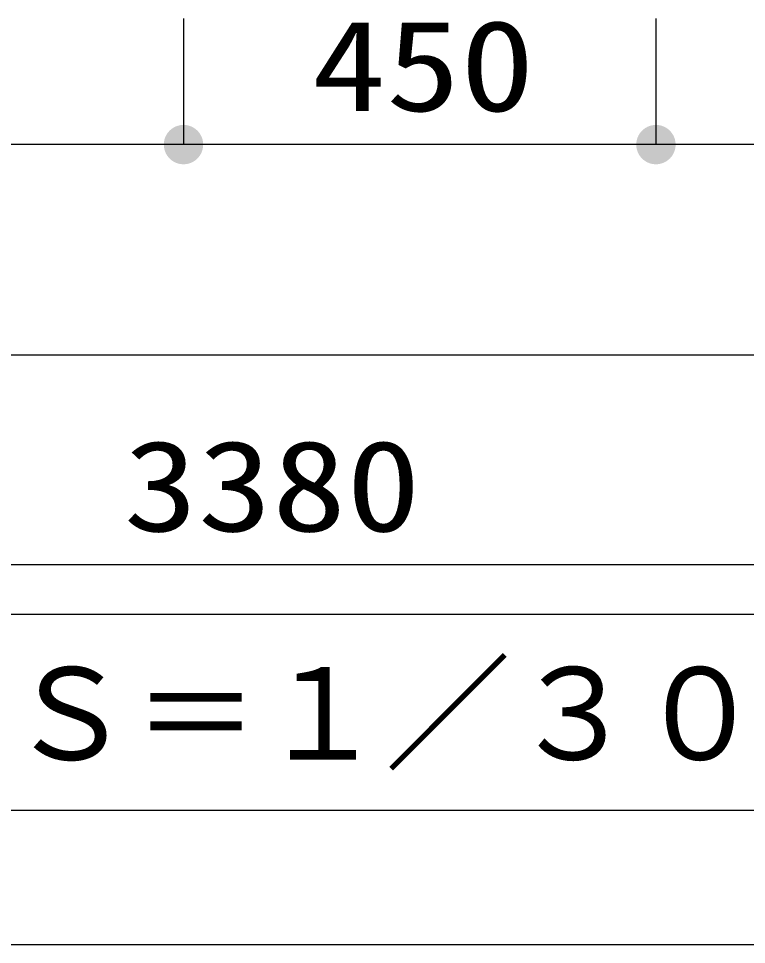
# Model space of a CAD drawing. Units: millimetres, scale not verified. Extents: x -22013 to 8910, y -6308 to 6308.
# Drawn here: x -4879 to -4186, y -5056 to -4175 of the extents above; entities that cross this region are included whole.
import ezdxf
from ezdxf.enums import TextEntityAlignment as Align

# ---------------------------------------------------------------- set-up
doc = ezdxf.new("R2010")
doc.units = ezdxf.units.MM
doc.header["$LTSCALE"] = 30
for name, color, linetype, lineweight in [('0-6_機器', 3, 'Continuous', 25), ('1-6_00クル-フ-6寸法', 132, 'Continuous', 25), ('1-A_Axis_waku', 7, 'Continuous', 25)]:
    doc.layers.add(name, color=color, linetype=linetype, lineweight=lineweight)
doc.styles.add('ＭＳ ゴシック', font='')
doc.styles.get('ＭＳ ゴシック').set_extended_font_data('MS Gothic')

msp = doc.modelspace()

# ---------------------------------------------------------------- linework, layer by layer
at = {"layer": '0-6_機器'}
msp.add_lwpolyline([(-3955.9, -4928.71), (-3955.9, -4742.41), (-5985.23, -4742.41), (-5985.23, -4928.71)], close=True, dxfattribs=at)
at = {"layer": '1-6_00クル-フ-6寸法', "color": 4}
for p, q in [((-4722.34, -4175.15), (-4722.34, -4295.15)), ((-4722.34, -4175.15), (-4722.34, -4295.15)), ((-4272.34, -4175.15), (-4272.34, -4295.15)), ((-4272.34, -4175.15), (-4272.34, -4295.15)), ((-4722.34, -4295.15), (-5452.33, -4295.15)), ((-4272.34, -4295.15), (-4722.34, -4295.15)), ((-3732.33, -4295.15), (-4272.34, -4295.15)), ((-6332.33, -4495.15), (-3732.33, -4495.15)), ((-2952.31, -4695.15), (-6332.33, -4695.15))]:
    msp.add_line(p, q, dxfattribs=at)
at = {"layer": '1-6_00クル-フ-6寸法'}
for points in [[(-4722.34, -4295.15), (-4737.5, -4284.13), (-4736, -4282.32)], [(-4722.34, -4295.15), (-4737.5, -4284.13), (-4736, -4282.32)], [(-4722.34, -4295.15), (-4736, -4282.32), (-4734.29, -4280.71)], [(-4722.34, -4295.15), (-4736, -4282.32), (-4734.29, -4280.71)], [(-4722.34, -4295.15), (-4734.29, -4280.71), (-4732.38, -4279.32)], [(-4722.34, -4295.15), (-4734.29, -4280.71), (-4732.38, -4279.32)], [(-4722.34, -4295.15), (-4732.38, -4279.32), (-4730.32, -4278.19)], [(-4722.34, -4295.15), (-4732.38, -4279.32), (-4730.32, -4278.19)], [(-4722.34, -4295.15), (-4730.32, -4278.19), (-4728.13, -4277.32)], [(-4722.34, -4295.15), (-4730.32, -4278.19), (-4728.13, -4277.32)], [(-4722.34, -4295.15), (-4728.13, -4277.32), (-4725.85, -4276.74)], [(-4722.34, -4295.15), (-4728.13, -4277.32), (-4725.85, -4276.74)], [(-4722.34, -4295.15), (-4725.85, -4276.74), (-4723.51, -4276.44)], [(-4722.34, -4295.15), (-4725.85, -4276.74), (-4723.51, -4276.44)], [(-4722.34, -4295.15), (-4723.51, -4276.44), (-4721.16, -4276.44)], [(-4722.34, -4295.15), (-4723.51, -4276.44), (-4721.16, -4276.44)], [(-4722.34, -4295.15), (-4721.16, -4276.44), (-4718.82, -4276.74)], [(-4722.34, -4295.15), (-4721.16, -4276.44), (-4718.82, -4276.74)], [(-4722.34, -4295.15), (-4718.82, -4276.74), (-4716.54, -4277.32)], [(-4722.34, -4295.15), (-4718.82, -4276.74), (-4716.54, -4277.32)], [(-4722.34, -4295.15), (-4716.54, -4277.32), (-4714.35, -4278.19)], [(-4722.34, -4295.15), (-4716.54, -4277.32), (-4714.35, -4278.19)], [(-4722.34, -4295.15), (-4714.35, -4278.19), (-4712.29, -4279.32)], [(-4722.34, -4295.15), (-4714.35, -4278.19), (-4712.29, -4279.32)], [(-4722.34, -4295.15), (-4712.29, -4279.32), (-4710.38, -4280.71)], [(-4722.34, -4295.15), (-4712.29, -4279.32), (-4710.38, -4280.71)], [(-4722.34, -4295.15), (-4710.38, -4280.71), (-4708.67, -4282.32)], [(-4722.34, -4295.15), (-4710.38, -4280.71), (-4708.67, -4282.32)], [(-4722.34, -4295.15), (-4708.67, -4282.32), (-4707.17, -4284.13)], [(-4722.34, -4295.15), (-4708.67, -4282.32), (-4707.17, -4284.13)], [(-4272.34, -4295.15), (-4287.5, -4284.13), (-4286, -4282.32)], [(-4272.34, -4295.15), (-4287.5, -4284.13), (-4286, -4282.32)], [(-4272.34, -4295.15), (-4286, -4282.32), (-4284.29, -4280.71)], [(-4272.34, -4295.15), (-4286, -4282.32), (-4284.29, -4280.71)], [(-4272.34, -4295.15), (-4284.29, -4280.71), (-4282.38, -4279.32)], [(-4272.34, -4295.15), (-4284.29, -4280.71), (-4282.38, -4279.32)], [(-4272.34, -4295.15), (-4282.38, -4279.32), (-4280.32, -4278.19)], [(-4272.34, -4295.15), (-4282.38, -4279.32), (-4280.32, -4278.19)], [(-4272.34, -4295.15), (-4280.32, -4278.19), (-4278.13, -4277.32)], [(-4272.34, -4295.15), (-4280.32, -4278.19), (-4278.13, -4277.32)], [(-4272.34, -4295.15), (-4278.13, -4277.32), (-4275.85, -4276.74)], [(-4272.34, -4295.15), (-4278.13, -4277.32), (-4275.85, -4276.74)], [(-4272.34, -4295.15), (-4275.85, -4276.74), (-4273.51, -4276.44)], [(-4272.34, -4295.15), (-4275.85, -4276.74), (-4273.51, -4276.44)], [(-4272.34, -4295.15), (-4273.51, -4276.44), (-4271.16, -4276.44)], [(-4272.34, -4295.15), (-4273.51, -4276.44), (-4271.16, -4276.44)], [(-4272.34, -4295.15), (-4271.16, -4276.44), (-4268.82, -4276.74)], [(-4272.34, -4295.15), (-4271.16, -4276.44), (-4268.82, -4276.74)], [(-4272.34, -4295.15), (-4268.82, -4276.74), (-4266.54, -4277.32)], [(-4272.34, -4295.15), (-4268.82, -4276.74), (-4266.54, -4277.32)], [(-4272.34, -4295.15), (-4266.54, -4277.32), (-4264.35, -4278.19)], [(-4272.34, -4295.15), (-4266.54, -4277.32), (-4264.35, -4278.19)], [(-4272.34, -4295.15), (-4264.35, -4278.19), (-4262.29, -4279.32)], [(-4272.34, -4295.15), (-4264.35, -4278.19), (-4262.29, -4279.32)], [(-4272.34, -4295.15), (-4262.29, -4279.32), (-4260.38, -4280.71)], [(-4272.34, -4295.15), (-4262.29, -4279.32), (-4260.38, -4280.71)], [(-4272.34, -4295.15), (-4260.38, -4280.71), (-4258.67, -4282.32)], [(-4272.34, -4295.15), (-4260.38, -4280.71), (-4258.67, -4282.32)], [(-4272.34, -4295.15), (-4258.67, -4282.32), (-4257.17, -4284.13)], [(-4272.34, -4295.15), (-4258.67, -4282.32), (-4257.17, -4284.13)], [(-4722.34, -4295.15), (-4740.94, -4292.8), (-4740.5, -4290.49)], [(-4722.34, -4295.15), (-4740.94, -4292.8), (-4740.5, -4290.49)], [(-4722.34, -4295.15), (-4740.5, -4290.49), (-4739.77, -4288.25)], [(-4722.34, -4295.15), (-4740.5, -4290.49), (-4739.77, -4288.25)], [(-4722.34, -4295.15), (-4739.77, -4288.25), (-4738.77, -4286.12)], [(-4722.34, -4295.15), (-4739.77, -4288.25), (-4738.77, -4286.12)], [(-4722.34, -4295.15), (-4738.77, -4286.12), (-4737.5, -4284.13)], [(-4722.34, -4295.15), (-4738.77, -4286.12), (-4737.5, -4284.13)], [(-4722.34, -4295.15), (-4707.17, -4284.13), (-4705.91, -4286.12)], [(-4722.34, -4295.15), (-4707.17, -4284.13), (-4705.91, -4286.12)], [(-4722.34, -4295.15), (-4705.91, -4286.12), (-4704.9, -4288.25)], [(-4722.34, -4295.15), (-4705.91, -4286.12), (-4704.9, -4288.25)], [(-4722.34, -4295.15), (-4704.9, -4288.25), (-4704.17, -4290.49)], [(-4722.34, -4295.15), (-4704.9, -4288.25), (-4704.17, -4290.49)], [(-4722.34, -4295.15), (-4704.17, -4290.49), (-4703.73, -4292.8)], [(-4722.34, -4295.15), (-4704.17, -4290.49), (-4703.73, -4292.8)], [(-4272.34, -4295.15), (-4290.94, -4292.8), (-4290.5, -4290.49)], [(-4272.34, -4295.15), (-4290.94, -4292.8), (-4290.5, -4290.49)], [(-4272.34, -4295.15), (-4290.5, -4290.49), (-4289.77, -4288.25)], [(-4272.34, -4295.15), (-4290.5, -4290.49), (-4289.77, -4288.25)], [(-4272.34, -4295.15), (-4289.77, -4288.25), (-4288.77, -4286.12)], [(-4272.34, -4295.15), (-4289.77, -4288.25), (-4288.77, -4286.12)], [(-4272.34, -4295.15), (-4288.77, -4286.12), (-4287.5, -4284.13)], [(-4272.34, -4295.15), (-4288.77, -4286.12), (-4287.5, -4284.13)], [(-4272.34, -4295.15), (-4257.17, -4284.13), (-4255.91, -4286.12)], [(-4272.34, -4295.15), (-4257.17, -4284.13), (-4255.91, -4286.12)], [(-4272.34, -4295.15), (-4255.91, -4286.12), (-4254.9, -4288.25)], [(-4272.34, -4295.15), (-4255.91, -4286.12), (-4254.9, -4288.25)], [(-4272.34, -4295.15), (-4254.9, -4288.25), (-4254.17, -4290.49)], [(-4272.34, -4295.15), (-4254.9, -4288.25), (-4254.17, -4290.49)], [(-4272.34, -4295.15), (-4254.17, -4290.49), (-4253.73, -4292.8)], [(-4272.34, -4295.15), (-4254.17, -4290.49), (-4253.73, -4292.8)], [(-4722.34, -4295.15), (-4741.09, -4295.15), (-4740.94, -4292.8)], [(-4722.34, -4295.15), (-4741.09, -4295.15), (-4740.94, -4292.8)], [(-4722.34, -4295.15), (-4740.94, -4297.5), (-4741.09, -4295.15)], [(-4722.34, -4295.15), (-4740.94, -4297.5), (-4741.09, -4295.15)], [(-4722.34, -4295.15), (-4740.5, -4299.82), (-4740.94, -4297.5)], [(-4722.34, -4295.15), (-4740.5, -4299.82), (-4740.94, -4297.5)], [(-4722.34, -4295.15), (-4739.77, -4302.06), (-4740.5, -4299.82)], [(-4722.34, -4295.15), (-4739.77, -4302.06), (-4740.5, -4299.82)], [(-4722.34, -4295.15), (-4738.77, -4304.19), (-4739.77, -4302.06)], [(-4722.34, -4295.15), (-4738.77, -4304.19), (-4739.77, -4302.06)], [(-4722.34, -4295.15), (-4737.5, -4306.18), (-4738.77, -4304.19)], [(-4722.34, -4295.15), (-4737.5, -4306.18), (-4738.77, -4304.19)], [(-4722.34, -4295.15), (-4736, -4307.99), (-4737.5, -4306.18)], [(-4722.34, -4295.15), (-4736, -4307.99), (-4737.5, -4306.18)], [(-4722.34, -4295.15), (-4734.29, -4309.6), (-4736, -4307.99)], [(-4722.34, -4295.15), (-4734.29, -4309.6), (-4736, -4307.99)], [(-4722.34, -4295.15), (-4732.38, -4310.99), (-4734.29, -4309.6)], [(-4722.34, -4295.15), (-4732.38, -4310.99), (-4734.29, -4309.6)], [(-4722.34, -4295.15), (-4730.32, -4312.12), (-4732.38, -4310.99)], [(-4722.34, -4295.15), (-4730.32, -4312.12), (-4732.38, -4310.99)], [(-4722.34, -4295.15), (-4728.13, -4312.99), (-4730.32, -4312.12)], [(-4722.34, -4295.15), (-4728.13, -4312.99), (-4730.32, -4312.12)], [(-4722.34, -4295.15), (-4725.85, -4313.57), (-4728.13, -4312.99)], [(-4722.34, -4295.15), (-4725.85, -4313.57), (-4728.13, -4312.99)], [(-4722.34, -4295.15), (-4723.51, -4313.87), (-4725.85, -4313.57)], [(-4722.34, -4295.15), (-4723.51, -4313.87), (-4725.85, -4313.57)], [(-4722.34, -4295.15), (-4721.16, -4313.87), (-4723.51, -4313.87)], [(-4722.34, -4295.15), (-4721.16, -4313.87), (-4723.51, -4313.87)], [(-4722.34, -4295.15), (-4703.73, -4292.8), (-4703.59, -4295.15)], [(-4722.34, -4295.15), (-4703.73, -4292.8), (-4703.59, -4295.15)], [(-4722.34, -4295.15), (-4718.82, -4313.57), (-4721.16, -4313.87)], [(-4722.34, -4295.15), (-4716.54, -4312.99), (-4718.82, -4313.57)], [(-4722.34, -4295.15), (-4714.35, -4312.12), (-4716.54, -4312.99)], [(-4722.34, -4295.15), (-4712.29, -4310.99), (-4714.35, -4312.12)], [(-4722.34, -4295.15), (-4710.38, -4309.6), (-4712.29, -4310.99)], [(-4722.34, -4295.15), (-4708.67, -4307.99), (-4710.38, -4309.6)], [(-4722.34, -4295.15), (-4707.17, -4306.18), (-4708.67, -4307.99)], [(-4722.34, -4295.15), (-4705.91, -4304.19), (-4707.17, -4306.18)], [(-4722.34, -4295.15), (-4704.9, -4302.06), (-4705.91, -4304.19)], [(-4722.34, -4295.15), (-4704.17, -4299.82), (-4704.9, -4302.06)], [(-4722.34, -4295.15), (-4703.73, -4297.5), (-4704.17, -4299.82)], [(-4722.34, -4295.15), (-4703.59, -4295.15), (-4703.73, -4297.5)], [(-4722.34, -4295.15), (-4718.82, -4313.57), (-4721.16, -4313.87)], [(-4722.34, -4295.15), (-4716.54, -4312.99), (-4718.82, -4313.57)], [(-4722.34, -4295.15), (-4714.35, -4312.12), (-4716.54, -4312.99)], [(-4722.34, -4295.15), (-4712.29, -4310.99), (-4714.35, -4312.12)], [(-4722.34, -4295.15), (-4710.38, -4309.6), (-4712.29, -4310.99)], [(-4722.34, -4295.15), (-4708.67, -4307.99), (-4710.38, -4309.6)], [(-4722.34, -4295.15), (-4707.17, -4306.18), (-4708.67, -4307.99)], [(-4722.34, -4295.15), (-4705.91, -4304.19), (-4707.17, -4306.18)], [(-4722.34, -4295.15), (-4704.9, -4302.06), (-4705.91, -4304.19)], [(-4722.34, -4295.15), (-4704.17, -4299.82), (-4704.9, -4302.06)], [(-4722.34, -4295.15), (-4703.73, -4297.5), (-4704.17, -4299.82)], [(-4722.34, -4295.15), (-4703.59, -4295.15), (-4703.73, -4297.5)], [(-4272.34, -4295.15), (-4291.09, -4295.15), (-4290.94, -4292.8)], [(-4272.34, -4295.15), (-4291.09, -4295.15), (-4290.94, -4292.8)], [(-4272.34, -4295.15), (-4290.94, -4297.5), (-4291.09, -4295.15)], [(-4272.34, -4295.15), (-4290.94, -4297.5), (-4291.09, -4295.15)], [(-4272.34, -4295.15), (-4290.5, -4299.82), (-4290.94, -4297.5)], [(-4272.34, -4295.15), (-4290.5, -4299.82), (-4290.94, -4297.5)], [(-4272.34, -4295.15), (-4289.77, -4302.06), (-4290.5, -4299.82)], [(-4272.34, -4295.15), (-4289.77, -4302.06), (-4290.5, -4299.82)], [(-4272.34, -4295.15), (-4288.77, -4304.19), (-4289.77, -4302.06)], [(-4272.34, -4295.15), (-4288.77, -4304.19), (-4289.77, -4302.06)], [(-4272.34, -4295.15), (-4287.5, -4306.18), (-4288.77, -4304.19)], [(-4272.34, -4295.15), (-4287.5, -4306.18), (-4288.77, -4304.19)], [(-4272.34, -4295.15), (-4286, -4307.99), (-4287.5, -4306.18)], [(-4272.34, -4295.15), (-4286, -4307.99), (-4287.5, -4306.18)], [(-4272.34, -4295.15), (-4284.29, -4309.6), (-4286, -4307.99)], [(-4272.34, -4295.15), (-4284.29, -4309.6), (-4286, -4307.99)], [(-4272.34, -4295.15), (-4282.38, -4310.99), (-4284.29, -4309.6)], [(-4272.34, -4295.15), (-4282.38, -4310.99), (-4284.29, -4309.6)], [(-4272.34, -4295.15), (-4280.32, -4312.12), (-4282.38, -4310.99)], [(-4272.34, -4295.15), (-4280.32, -4312.12), (-4282.38, -4310.99)], [(-4272.34, -4295.15), (-4278.13, -4312.99), (-4280.32, -4312.12)], [(-4272.34, -4295.15), (-4278.13, -4312.99), (-4280.32, -4312.12)], [(-4272.34, -4295.15), (-4275.85, -4313.57), (-4278.13, -4312.99)], [(-4272.34, -4295.15), (-4275.85, -4313.57), (-4278.13, -4312.99)], [(-4272.34, -4295.15), (-4273.51, -4313.87), (-4275.85, -4313.57)], [(-4272.34, -4295.15), (-4273.51, -4313.87), (-4275.85, -4313.57)], [(-4272.34, -4295.15), (-4271.16, -4313.87), (-4273.51, -4313.87)], [(-4272.34, -4295.15), (-4271.16, -4313.87), (-4273.51, -4313.87)], [(-4272.34, -4295.15), (-4253.73, -4292.8), (-4253.59, -4295.15)], [(-4272.34, -4295.15), (-4253.73, -4292.8), (-4253.59, -4295.15)], [(-4272.34, -4295.15), (-4268.82, -4313.57), (-4271.16, -4313.87)], [(-4272.34, -4295.15), (-4266.54, -4312.99), (-4268.82, -4313.57)], [(-4272.34, -4295.15), (-4264.35, -4312.12), (-4266.54, -4312.99)], [(-4272.34, -4295.15), (-4262.29, -4310.99), (-4264.35, -4312.12)], [(-4272.34, -4295.15), (-4260.38, -4309.6), (-4262.29, -4310.99)], [(-4272.34, -4295.15), (-4258.67, -4307.99), (-4260.38, -4309.6)], [(-4272.34, -4295.15), (-4257.17, -4306.18), (-4258.67, -4307.99)], [(-4272.34, -4295.15), (-4255.91, -4304.19), (-4257.17, -4306.18)], [(-4272.34, -4295.15), (-4254.9, -4302.06), (-4255.91, -4304.19)], [(-4272.34, -4295.15), (-4254.17, -4299.82), (-4254.9, -4302.06)], [(-4272.34, -4295.15), (-4253.73, -4297.5), (-4254.17, -4299.82)], [(-4272.34, -4295.15), (-4253.59, -4295.15), (-4253.73, -4297.5)], [(-4272.34, -4295.15), (-4268.82, -4313.57), (-4271.16, -4313.87)], [(-4272.34, -4295.15), (-4266.54, -4312.99), (-4268.82, -4313.57)], [(-4272.34, -4295.15), (-4264.35, -4312.12), (-4266.54, -4312.99)], [(-4272.34, -4295.15), (-4262.29, -4310.99), (-4264.35, -4312.12)], [(-4272.34, -4295.15), (-4260.38, -4309.6), (-4262.29, -4310.99)], [(-4272.34, -4295.15), (-4258.67, -4307.99), (-4260.38, -4309.6)], [(-4272.34, -4295.15), (-4257.17, -4306.18), (-4258.67, -4307.99)], [(-4272.34, -4295.15), (-4255.91, -4304.19), (-4257.17, -4306.18)], [(-4272.34, -4295.15), (-4254.9, -4302.06), (-4255.91, -4304.19)], [(-4272.34, -4295.15), (-4254.17, -4299.82), (-4254.9, -4302.06)], [(-4272.34, -4295.15), (-4253.73, -4297.5), (-4254.17, -4299.82)], [(-4272.34, -4295.15), (-4253.59, -4295.15), (-4253.73, -4297.5)]]:
    msp.add_solid(points, dxfattribs=at)
at = {"layer": '1-A_Axis_waku'}
msp.add_line((-7770, -5056.5), (8400, -5056.5), dxfattribs=at)

# ---------------------------------------------------------------- texts
at = {"layer": '0-6_機器', "color": 4, "style": 'ＭＳ ゴシック'}
msp.add_text('Ｓ＝１／３０', height=87.98, dxfattribs=at).set_placement((-4890.43, -4907.01), align=Align.BOTTOM_LEFT)
at = {"layer": '1-6_00クル-フ-6寸法', "color": 3, "style": 'ＭＳ ゴシック', "width": 1.2}
for s, p in [('450', (-4600.19, -4289.31)), ('3380', (-4779.46, -4689.31))]:
    msp.add_text(s, height=86.66, dxfattribs=at).set_placement(p, align=Align.BOTTOM_LEFT)

doc.saveas('drawing.dxf')
